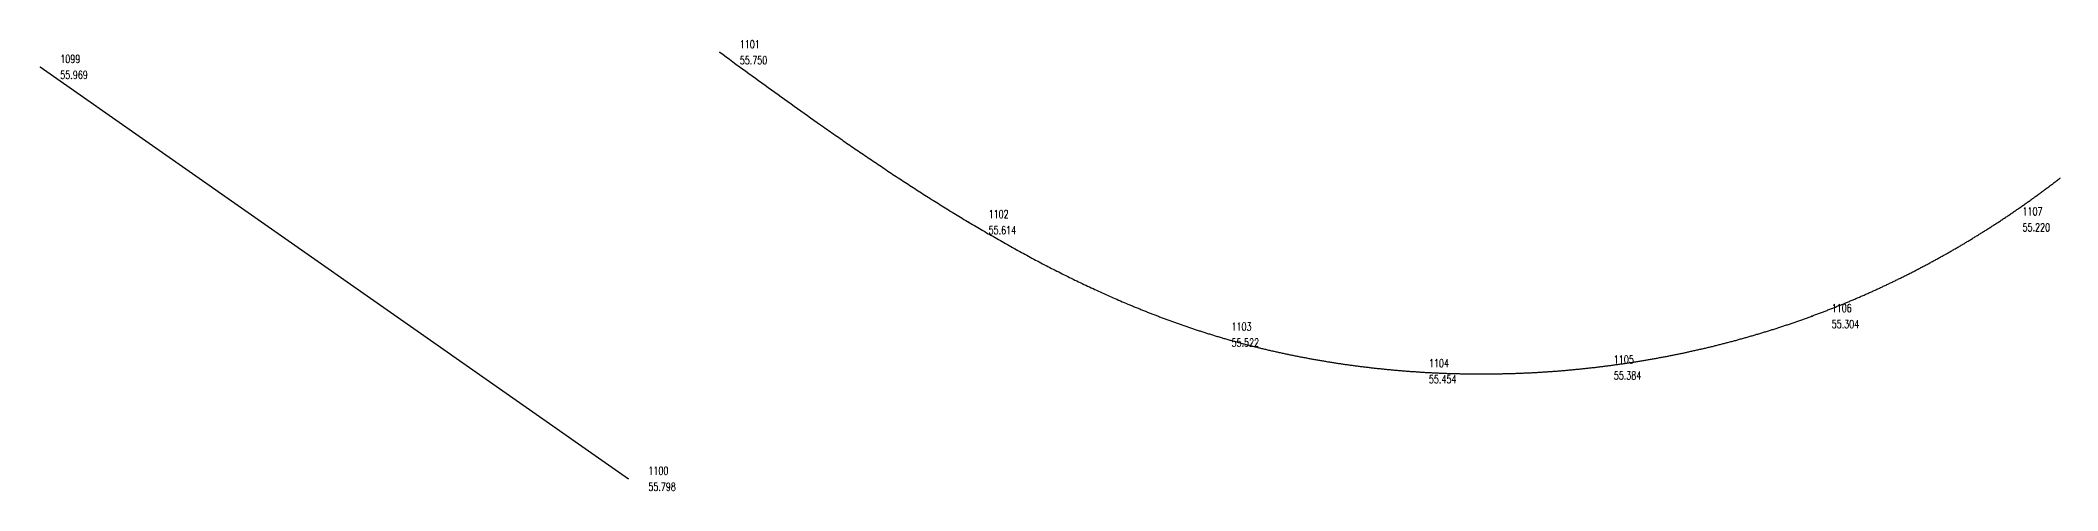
# Model space of a CAD drawing. Header units: millimetres. Extents: x 1351068 to 1351192, y 6240236 to 6240474.
# Drawn here: x 1351127.69 to 1351152.9, y 6240347.72 to 6240353.36 of the extents above; entities that cross this region are included whole.
import ezdxf
from ezdxf.enums import TextEntityAlignment as Align

# ---------------------------------------------------------------- set-up
doc = ezdxf.new("R2010")
doc.units = ezdxf.units.MM
for name, color, linetype, lineweight in [('0_Bordure', 7, 'Continuous', 30), ('CALQUE_PTTOPO_ALT', 7, 'Continuous', 0), ('CALQUE_PTTOPO_MAT', 7, 'Continuous', 0), ('PTTOPO', 7, 'Continuous', 0)]:
    doc.layers.add(name, color=color, linetype=linetype, lineweight=lineweight)
doc.styles.add('Style-STANDARD', font='STANDARD.shx')

# ---------------------------------------------------------------- blocks, each defined once
blk = doc.blocks.new('PTTOPO')
at = {"layer": 'PTTOPO'}
blk.add_point((0, 0), dxfattribs=at)
at = {"layer": 'CALQUE_PTTOPO_ALT', "style": 'Style-STANDARD', "width": 0.8}
blk.add_attdef('ALT', text='', height=0.1, dxfattribs=at).set_placement((0.25, -0.1), align=Align.MIDDLE_LEFT)
at = {"layer": 'CALQUE_PTTOPO_MAT', "style": 'Style-STANDARD', "width": 0.8}
blk.add_attdef('MAT', text='', height=0.1, dxfattribs=at).set_placement((0.25, 0.1), align=Align.MIDDLE_LEFT)

msp = doc.modelspace()

# ---------------------------------------------------------------- linework, layer by layer
at = {"layer": '0_Bordure', "elevation": 55.75, "flags": 128}
msp.add_lwpolyline([(1351136.179, 6240353.211, 0.001006), (1351136.826, 6240352.741, 0.001258), (1351137.151, 6240352.508, 0.001761), (1351137.477, 6240352.276, 0.001069), (1351137.641, 6240352.161, 0.001195), (1351137.805, 6240352.047, 0.001321), (1351137.97, 6240351.934, 0.001446), (1351138.136, 6240351.822, 0.001572), (1351138.302, 6240351.711, 0.001697), (1351138.469, 6240351.6, 0.001821), (1351138.637, 6240351.491, 0.001946), (1351138.806, 6240351.384, 0.001019), (1351138.89, 6240351.33, 0.00105), (1351138.975, 6240351.277, 0.001081), (1351139.06, 6240351.224, 0.001112), (1351139.146, 6240351.172, 0.001142), (1351139.231, 6240351.12, 0.001173), (1351139.317, 6240351.068, 0.001207), (1351139.404, 6240351.017, 0.001243), (1351139.49, 6240350.966, 0.001278), (1351139.577, 6240350.916, 0.001314), (1351139.664, 6240350.866, 0.001349), (1351139.751, 6240350.816, 0.001385), (1351139.839, 6240350.767, 0.001422), (1351139.927, 6240350.719, 0.001458), (1351140.015, 6240350.671, 0.001495), (1351140.103, 6240350.623, 0.001532), (1351140.192, 6240350.576, 0.001569), (1351140.281, 6240350.53, 0.001606), (1351140.37, 6240350.484, 0.001643), (1351140.46, 6240350.439, 0.001681), (1351140.55, 6240350.394, 0.001719), (1351140.64, 6240350.35, 0.001757), (1351140.73, 6240350.306, 0.001795), (1351140.821, 6240350.264, 0.001834), (1351140.912, 6240350.222, 0.001872), (1351141.003, 6240350.18, 0.001911), (1351141.095, 6240350.14, 0.00195), (1351141.187, 6240350.1, 0.001989), (1351141.279, 6240350.06, 0.001009), (1351141.325, 6240350.041, 0.001019), (1351141.371, 6240350.022, 0.001029), (1351141.418, 6240350.003, 0.001038), (1351141.464, 6240349.984, 0.001048), (1351141.511, 6240349.965, 0.001058), (1351141.557, 6240349.947, 0.001068), (1351141.604, 6240349.929, 0.001078), (1351141.65, 6240349.911, 0.001087), (1351141.697, 6240349.893, 0.001097), (1351141.744, 6240349.876, 0.001107), (1351141.791, 6240349.858, 0.001117), (1351141.838, 6240349.841, 0.001127), (1351141.885, 6240349.824, 0.001137), (1351141.932, 6240349.807, 0.001146), (1351141.979, 6240349.791, 0.001156), (1351142.027, 6240349.775, 0.001166), (1351142.074, 6240349.759, 0.001176), (1351142.122, 6240349.743, 0.001186), (1351142.169, 6240349.727, 0.001195), (1351142.217, 6240349.712, 0.001205), (1351142.264, 6240349.697, 0.001215), (1351142.312, 6240349.682, 0.001221), (1351142.36, 6240349.667, 0.001217), (1351142.408, 6240349.652, 0.001212), (1351142.456, 6240349.638, 0.001208), (1351142.504, 6240349.624, 0.001203), (1351142.552, 6240349.61, 0.001199), (1351142.6, 6240349.597, 0.001195), (1351142.648, 6240349.584, 0.00119), (1351142.697, 6240349.57, 0.001186), (1351142.745, 6240349.558, 0.001182), (1351142.794, 6240349.545, 0.001177), (1351142.842, 6240349.533, 0.001173), (1351142.891, 6240349.52, 0.001169), (1351142.939, 6240349.508, 0.001165), (1351142.988, 6240349.497, 0.001161), (1351143.037, 6240349.485, 0.001156), (1351143.086, 6240349.474, 0.001152), (1351143.134, 6240349.463, 0.001148), (1351143.183, 6240349.452, 0.001144), (1351143.232, 6240349.441, 0.00114), (1351143.281, 6240349.431, 0.001136), (1351143.33, 6240349.421, 0.001132), (1351143.379, 6240349.411, 0.001128), (1351143.429, 6240349.401, 0.001124), (1351143.478, 6240349.392, 0.001121), (1351143.527, 6240349.383, 0.001117), (1351143.576, 6240349.373, 0.001113), (1351143.626, 6240349.365, 0.001109), (1351143.675, 6240349.356, 0.001106), (1351143.725, 6240349.348, 0.001102), (1351143.774, 6240349.339, 0.001098), (1351143.823, 6240349.331, 0.001095), (1351143.873, 6240349.324, 0.001091), (1351143.923, 6240349.316, 0.001088), (1351143.972, 6240349.309, 0.001084), (1351144.022, 6240349.302, 0.001081), (1351144.071, 6240349.295, 0.001077), (1351144.121, 6240349.288, 0.001074), (1351144.171, 6240349.282, 0.001071), (1351144.221, 6240349.276, 0.001067), (1351144.27, 6240349.27, 0.001064), (1351144.32, 6240349.264, 0.001061), (1351144.37, 6240349.258, 0.001058), (1351144.42, 6240349.253, 0.001054), (1351144.47, 6240349.248, 0.001051), (1351144.52, 6240349.243, 0.001048), (1351144.57, 6240349.238, 0.001045), (1351144.619, 6240349.233, 0.001042), (1351144.669, 6240349.229, 0.001039), (1351144.719, 6240349.225, 0.001036), (1351144.769, 6240349.221, 0.001034), (1351144.819, 6240349.217, 0.001033), (1351144.869, 6240349.214, 0.001032), (1351144.919, 6240349.21, 0.001032), (1351144.969, 6240349.207, 0.001031), (1351145.019, 6240349.204, 0.001031), (1351145.069, 6240349.202, 0.00103), (1351145.119, 6240349.199, 0.00103), (1351145.169, 6240349.197, 0.001029), (1351145.219, 6240349.195, 0.001029), (1351145.269, 6240349.193, 0.001028), (1351145.32, 6240349.191, 0.001028), (1351145.37, 6240349.19, 0.001027), (1351145.42, 6240349.189, 0.001027), (1351145.47, 6240349.188, 0.001026), (1351145.52, 6240349.187, 0.001026), (1351145.57, 6240349.186, 0.001025), (1351145.62, 6240349.186, 0.001025), (1351145.67, 6240349.186, 0.001024), (1351145.72, 6240349.186, 0.001024), (1351145.77, 6240349.186, 0.001023), (1351145.82, 6240349.186, 0.001023), (1351145.87, 6240349.187, 0.001023), (1351145.92, 6240349.188, 0.001022), (1351145.97, 6240349.189, 0.001022), (1351146.02, 6240349.19, 0.001021), (1351146.07, 6240349.191, 0.001021), (1351146.12, 6240349.193, 0.001021), (1351146.17, 6240349.195, 0.00102), (1351146.22, 6240349.197, 0.00102), (1351146.27, 6240349.199, 0.001019), (1351146.32, 6240349.201, 0.001019), (1351146.37, 6240349.204, 0.001019), (1351146.42, 6240349.207, 0.001018), (1351146.47, 6240349.21, 0.001018), (1351146.52, 6240349.213, 0.001018), (1351146.57, 6240349.217, 0.001017), (1351146.62, 6240349.22, 0.001017), (1351146.67, 6240349.224, 0.001017), (1351146.72, 6240349.228, 0.001017), (1351146.77, 6240349.233, 0.001016), (1351146.82, 6240349.237, 0.001016), (1351146.87, 6240349.242, 0.001016), (1351146.92, 6240349.247, 0.001015), (1351146.969, 6240349.252, 0.001015), (1351147.019, 6240349.257, 0.001015), (1351147.069, 6240349.263, 0.001015), (1351147.119, 6240349.268, 0.001016), (1351147.168, 6240349.274, 0.001017), (1351147.218, 6240349.28, 0.001018), (1351147.268, 6240349.287, 0.001019), (1351147.318, 6240349.293, 0.001021), (1351147.367, 6240349.3, 0.001022), (1351147.417, 6240349.307, 0.001024), (1351147.466, 6240349.314, 0.001025), (1351147.516, 6240349.321, 0.001026), (1351147.566, 6240349.329, 0.001028), (1351147.615, 6240349.336, 0.001029), (1351147.665, 6240349.344, 0.001031), (1351147.714, 6240349.352, 0.001032), (1351147.764, 6240349.361, 0.001034), (1351147.813, 6240349.369, 0.001036), (1351147.862, 6240349.378, 0.001037), (1351147.912, 6240349.387, 0.001039), (1351147.961, 6240349.396, 0.001041), (1351148.01, 6240349.405, 0.001042), (1351148.059, 6240349.415, 0.001044), (1351148.108, 6240349.425, 0.001046), (1351148.158, 6240349.435, 0.001048), (1351148.207, 6240349.445, 0.001049), (1351148.256, 6240349.455, 0.001051), (1351148.305, 6240349.466, 0.001053), (1351148.354, 6240349.477, 0.001055), (1351148.403, 6240349.488, 0.001057), (1351148.451, 6240349.499, 0.001059), (1351148.5, 6240349.51, 0.001061), (1351148.549, 6240349.522, 0.001063), (1351148.598, 6240349.534, 0.001065), (1351148.646, 6240349.546, 0.001067), (1351148.695, 6240349.558, 0.001069), (1351148.743, 6240349.571, 0.001071), (1351148.792, 6240349.583, 0.001073), (1351148.84, 6240349.596, 0.001075), (1351148.889, 6240349.609, 0.001077), (1351148.937, 6240349.623, 0.001079), (1351148.985, 6240349.636, 0.001081), (1351149.034, 6240349.65, 0.001083), (1351149.082, 6240349.664, 0.001086), (1351149.13, 6240349.678, 0.001088), (1351149.178, 6240349.692, 0.00109), (1351149.226, 6240349.707, 0.001092), (1351149.274, 6240349.721, 0.001095), (1351149.322, 6240349.736, 0.001097), (1351149.369, 6240349.751, 0.001099), (1351149.417, 6240349.767, 0.001102), (1351149.465, 6240349.782, 0.001104), (1351149.512, 6240349.798, 0.001106), (1351149.56, 6240349.814, 0.001109), (1351149.607, 6240349.83, 0.001111), (1351149.654, 6240349.847, 0.001114), (1351149.702, 6240349.863, 0.001116), (1351149.749, 6240349.88, 0.001119), (1351149.796, 6240349.897, 0.001121), (1351149.843, 6240349.915, 0.00112), (1351149.89, 6240349.932, 0.001119), (1351149.937, 6240349.95, 0.001117), (1351149.984, 6240349.968, 0.001115), (1351150.03, 6240349.986, 0.001114), (1351150.077, 6240350.004, 0.001112), (1351150.124, 6240350.023, 0.001111), (1351150.17, 6240350.041, 0.001109), (1351150.217, 6240350.06, 0.001108), (1351150.263, 6240350.079, 0.001107), (1351150.309, 6240350.099, 0.001105), (1351150.355, 6240350.118, 0.001104), (1351150.401, 6240350.138, 0.001102), (1351150.447, 6240350.158, 0.001101), (1351150.493, 6240350.178, 0.0011), (1351150.539, 6240350.199, 0.001098), (1351150.585, 6240350.219, 0.001097), (1351150.63, 6240350.24, 0.001096), (1351150.676, 6240350.261, 0.001095), (1351150.721, 6240350.282, 0.001093), (1351150.767, 6240350.303, 0.001092), (1351150.812, 6240350.325, 0.001091), (1351150.857, 6240350.347, 0.00109), (1351150.902, 6240350.369, 0.001089), (1351150.947, 6240350.391, 0.001088), (1351150.992, 6240350.413, 0.001087), (1351151.037, 6240350.436, 0.001086), (1351151.081, 6240350.458, 0.001085), (1351151.126, 6240350.481, 0.001084), (1351151.17, 6240350.504, 0.001083), (1351151.215, 6240350.528, 0.001082), (1351151.259, 6240350.551, 0.001081), (1351151.303, 6240350.575, 0.00108), (1351151.347, 6240350.599, 0.001079), (1351151.391, 6240350.623, 0.001078), (1351151.435, 6240350.647, 0.001077), (1351151.479, 6240350.672, 0.001076), (1351151.522, 6240350.696, 0.001075), (1351151.566, 6240350.721, 0.001075), (1351151.609, 6240350.746, 0.001074), (1351151.653, 6240350.771, 0.001073), (1351151.696, 6240350.797, 0.001073), (1351151.739, 6240350.822, 0.001072), (1351151.782, 6240350.848, 0.001071), (1351151.825, 6240350.874, 0.001071), (1351151.867, 6240350.9, 0.00107), (1351151.91, 6240350.926, 0.001069), (1351151.953, 6240350.953, 0.001069), (1351151.995, 6240350.98, 0.001068), (1351152.037, 6240351.006, 0.001068), (1351152.08, 6240351.033, 0.001067), (1351152.122, 6240351.061, 0.001067), (1351152.164, 6240351.088, 0.001066), (1351152.205, 6240351.116, 0.001065), (1351152.247, 6240351.143, 0.001062), (1351152.289, 6240351.171, 0.00106), (1351152.33, 6240351.199, 0.001057), (1351152.372, 6240351.228, 0.001054), (1351152.413, 6240351.256, 0.001052), (1351152.454, 6240351.285, 0.001049), (1351152.495, 6240351.314, 0.001047), (1351152.536, 6240351.342, 0.001044), (1351152.577, 6240351.372, 0.001041), (1351152.617, 6240351.401, 0.001039), (1351152.658, 6240351.43, 0.001036), (1351152.698, 6240351.46, 0.001034), (1351152.738, 6240351.49, 0.001031), (1351152.779, 6240351.52, 0.001029), (1351152.819, 6240351.55, 0.001026), (1351152.858, 6240351.58, 0.001024), (1351152.898, 6240351.611, 0.001021), (1351152.938, 6240351.641, 0.001019)], format="xyb", dxfattribs=at)
at = {"layer": '0_Bordure', "elevation": 55.969, "flags": 128}
msp.add_lwpolyline([(1351127.686, 6240353.028), (1351135.036, 6240347.874)], dxfattribs=at)

# ---------------------------------------------------------------- block references
at = {"layer": 'PTTOPO'}
for p, values in [((1351127.686, 6240353.028, 55.969), {'ALT': '55.969', 'MAT': '1099'}), ((1351136.179, 6240353.211, 55.75), {'ALT': '55.750', 'MAT': '1101'}), ((1351139.289, 6240351.085, 55.614), {'ALT': '55.614', 'MAT': '1102'}), ((1351152.212, 6240351.12, 55.22), {'ALT': '55.220', 'MAT': '1107'}), ((1351149.827, 6240349.909, 55.304), {'ALT': '55.304', 'MAT': '1106'}), ((1351142.325, 6240349.678, 55.522), {'ALT': '55.522', 'MAT': '1103'}), ((1351147.103, 6240349.266, 55.384), {'ALT': '55.384', 'MAT': '1105'}), ((1351144.793, 6240349.219, 55.454), {'ALT': '55.454', 'MAT': '1104'}), ((1351135.036, 6240347.874, 55.798), {'ALT': '55.798', 'MAT': '1100'})]:
    msp.add_blockref('PTTOPO', p, dxfattribs=at).add_auto_attribs(values)

doc.saveas('drawing.dxf')
